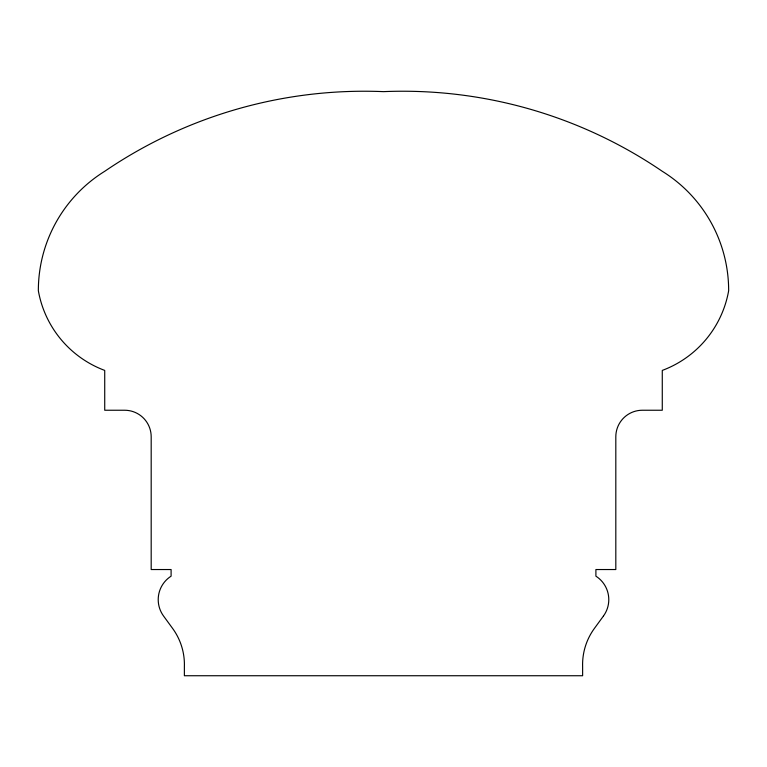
<?xml version="1.0" encoding="UTF-8"?>
<svg xmlns="http://www.w3.org/2000/svg" width="767" height="767" viewBox="0 0 767 767"><rect width="100%" height="100%" fill="white"/><g stroke="black" fill="none" stroke-linecap="round" stroke-linejoin="round"><path stroke-width="1.15" d="M603.447 616.026L594.377 628.451A61.389 61.389 0 0 0 582.623 666.724L582.623 675.737L184.377 675.737L184.377 666.724A61.389 61.389 0 0 0 172.623 628.451L163.553 616.026A27.813 27.813 0 0 1 171.099 576.17L171.099 569.536L151.185 569.536L151.185 436.787A26.548 26.548 0 0 0 124.638 410.24L104.724 410.24L104.724 370.413A104.485 104.485 0 0 1 38.35 290.76A140.284 140.284 0 0 1 104.724 171.29A460.583 460.583 0 0 1 383.5 91.637A460.583 460.583 0 0 1 662.276 171.29A140.284 140.284 0 0 1 728.65 290.76A104.485 104.485 0 0 1 662.276 370.413L662.276 410.24L642.362 410.24A26.548 26.548 0 0 0 615.815 436.787L615.815 569.536L595.901 569.536L595.901 576.17A27.813 27.813 0 0 1 603.447 616.026"/></g></svg>
